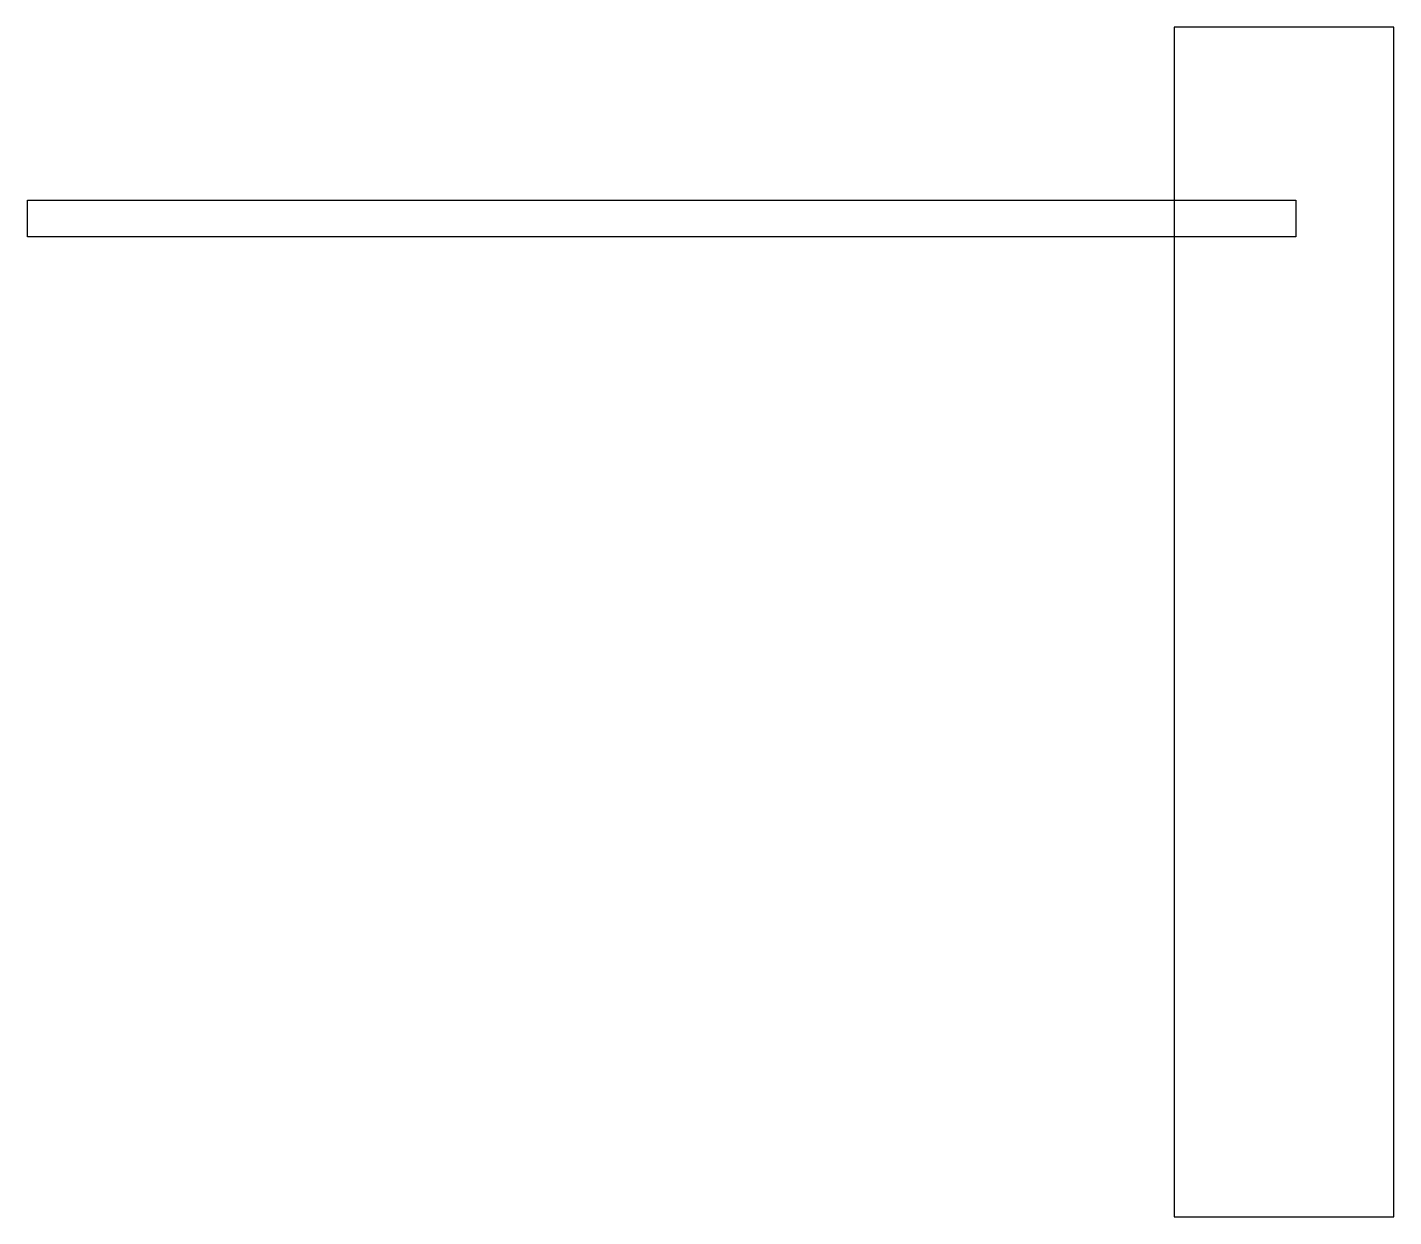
# Model space of a CAD drawing. Header units: centimetres. Extents: x -4.7 to 19, y -17 to 3.6.
import ezdxf

# ---------------------------------------------------------------- set-up
doc = ezdxf.new("R2010")
doc.units = ezdxf.units.CM
doc.layers.get('0').update_dxf_attribs({"linetype": 'CONTINUOUS'})

msp = doc.modelspace()

# ---------------------------------------------------------------- linework, layer by layer
for points in [[(18.978, 3.635), (15.168, 3.635), (15.168, -17), (18.978, -17)], [(17.278, 0), (-4.722, 0), (-4.722, 0.635), (17.278, 0.635)]]:
    msp.add_lwpolyline(points, close=True)

doc.saveas('drawing.dxf')
